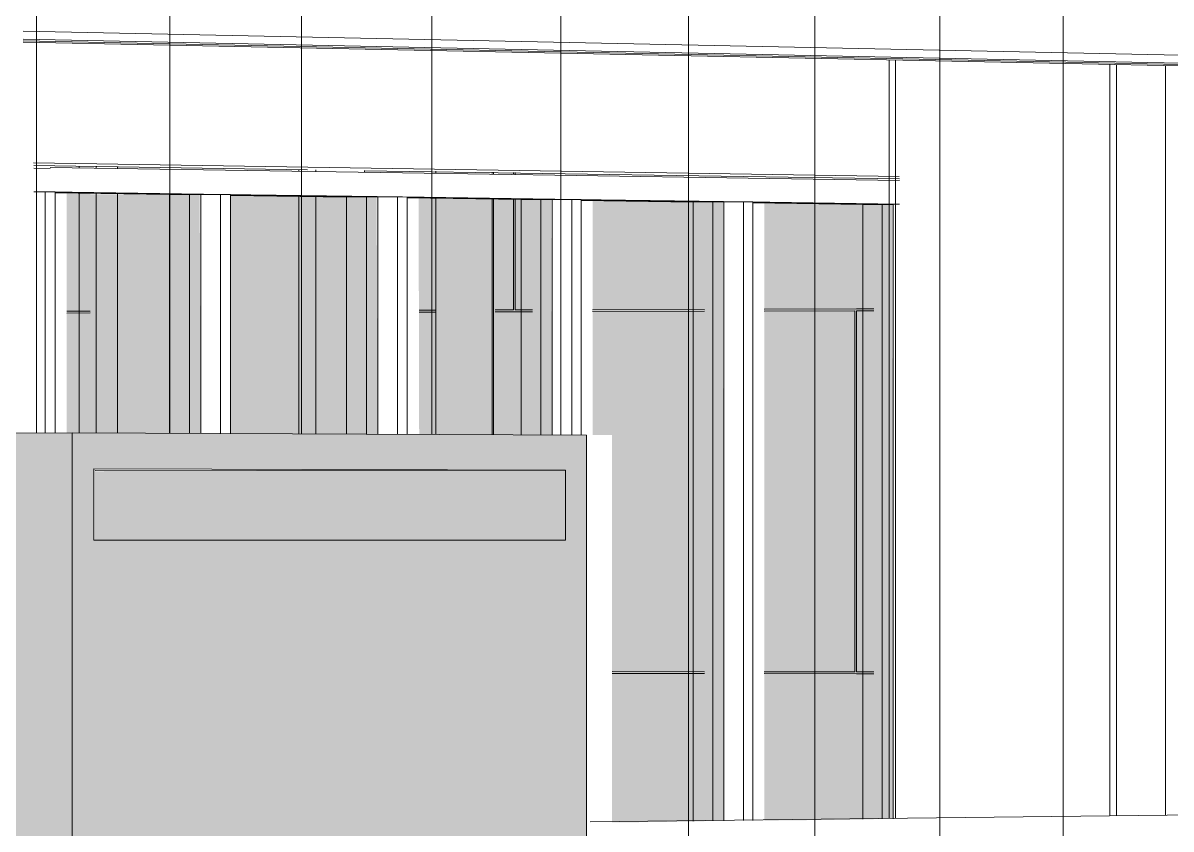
# Model space of a CAD drawing. Header units: inches. Extents: x 30681 to 92461, y -36095 to 66.
# Drawn here: x 92446.8153 to 92446.84359, y 65.99288 to 66.01275 of the extents above; entities that cross this region are included whole.
import ezdxf

# ---------------------------------------------------------------- set-up
doc = ezdxf.new("R2010")
doc.units = ezdxf.units.IN
doc.header["$MEASUREMENT"] = 0
for name, color, linetype, lineweight in [('A-GLAZ-CURT', 52, 'Continuous', 9), ('A-GLAZ-CWMG', 51, 'Continuous', 9), ('A-WALL-PATT', 111, 'Continuous', 13), ('E-ELEC-EQPM', 71, 'Continuous', 9), ('L-SITE-WALL', 31, 'Continuous', 13), ('S-BEAM', 12, 'Continuous', 9), ('S-COLS', 52, 'Continuous', 9)]:
    doc.layers.add(name, color=color, linetype=linetype, lineweight=lineweight)

# ---------------------------------------------------------------- blocks, each defined once
blk = doc.blocks.new('FP_55-Looking North East Copy 1')
at = {"layer": 'A-WALL-PATT', "lineweight": 9}
for p, q in [((31214.02648055658, 66.00264464984468), (31214.02648055658, 66.03086096043627)), ((31214.02976442332, 66.00263563014569), (31214.02976442332, 66.03069156346282)), ((31214.03301243634, 66.00262124204951), (31214.03301243634, 66.03052401599028)), ((31214.03622517961, 66.0026070101917), (31214.03622517961, 66.03035828789322)), ((31214.03940322448, 66.00259293204105), (31214.03940322448, 66.03019434969708)), ((31214.04254713016, 65.97421179062665), (31214.04254713016, 66.03003217256084)), ((31214.04565744372, 65.9743495619194), (31214.04565744372, 66.02987172825932)), ((31214.04873470073, 65.97448586897211), (31214.04873470073, 66.02971298916763)), ((31214.05177942533, 65.97462073500456), (31214.05177942533, 66.02955592824503))]:
    blk.add_line(p, q, dxfattribs=at)
blk = doc.blocks.new('FP_63-Looking North East Copy 1')
at = {"layer": 'A-WALL-PATT', "lineweight": 9}
for p, q in [((31214.03823289336, 66.00906469390397), (31214.03823289336, 66.00902568097338)), ((31214.03827627496, 66.00902501108608), (31214.03827627496, 66.0090640211211)), ((31214.03823289336, 66.00841047312177), (31214.03823289336, 66.0056760424499)), ((31214.03827627496, 66.00567616750189), (31214.03827627496, 66.00840984889528)), ((31214.02780864642, 66.0056459934688), (31214.02722817417, 66.0056443201969)), ((31214.02780864641, 66.00560009108283), (31214.02722817417, 66.0055984314148)), ((31214.03632000684, 66.00567052835461), (31214.03591103679, 66.00566934945572)), ((31214.03632000684, 66.00562442649806), (31214.03591103679, 66.0056232571837)), ((31214.03823289336, 66.0056760424499), (31214.03777924619, 66.00567473476455)), ((31214.03870137246, 66.00563123522406), (31214.03777924619, 66.00562859870955)), ((31214.03870137244, 66.00567739288985), (31214.03827627496, 66.00567616750187)), ((31214.04293718187, 66.00568960305314), (31214.04018519372, 66.00568167015975)), ((31214.04293718187, 66.00564334611774), (31214.04018519372, 66.00563547771942)), ((31214.04668486102, 66.00570040612988), (31214.04441120514, 66.00569385207926)), ((31214.04664110814, 66.0056539362677), (31214.04441120514, 66.00564756059892)), ((31214.04664110814, 65.996755938207), (31214.04664110814, 66.00565393626773)), ((31214.04711199144, 66.00570163737795), (31214.04668486102, 66.00570040612988)), ((31214.04711199144, 66.00565528260252), (31214.04668486102, 66.0056540613646)), ((31214.04668486102, 65.99675586643012), (31214.04668486102, 66.0056540613646)), ((31214.04293718187, 65.99676201452259), (31214.04066404555, 65.99676574361779)), ((31214.04293718187, 65.9967157575872), (31214.04066404555, 65.99671953995521)), ((31214.04664110814, 65.99675593820699), (31214.04441120514, 65.99675959637766)), ((31214.04668486102, 65.99670952166484), (31214.04441120514, 65.99671330489736)), ((31214.04711199144, 65.99675516571985), (31214.04668486102, 65.99675586643012)), ((31214.04711199144, 65.99670881094443), (31214.04668486102, 65.99670952166484))]:
    blk.add_line(p, q, dxfattribs=at)

msp = doc.modelspace()

# ---------------------------------------------------------------- hatches: boundary and pattern name
at = {"layer": 'A-GLAZ-CURT', "transparency": 33554458}
for points in [[(92446.81638086733, 66.00265094713824), (92446.81696133956, 66.00265196775186), (92446.81696133956, 66.00856046971535), (92446.81638086733, 66.00856882224754), (92446.81638086733, 66.0026519691976)], [(92446.81891967892, 66.00263981297496), (92446.81891967892, 66.00851875703539), (92446.81668899054, 66.00852250054565), (92446.81668899054, 66.0026487466928), (92446.81763176499, 66.00264555848747)], [(92446.81968230926, 66.00263630313172), (92446.81965522116, 66.00852224364404), (92446.81891263925, 66.00851676712071), (92446.81891263925, 66.00263973674875), (92446.81934324704, 66.00263781574066)], [(92446.82327642491, 66.00262038280412), (92446.82327642491, 66.00845605528104), (92446.82042158645, 66.00849713541733), (92446.82042158645, 66.00263311281586), (92446.82262461755, 66.0026232746746)], [(92446.82404169573, 66.00261696205128), (92446.82401500367, 66.0084597178835), (92446.823275972, 66.00845432143772), (92446.823275972, 66.00262037802172), (92446.82371402, 66.00261842384577)], [(92446.82690419359, 66.00260840378357), (92446.82689280919, 66.00841752890258), (92446.82547194211, 66.0084073648185), (92446.82547194211, 66.00261477926456), (92446.82689280919, 66.00260844415706)], [(92446.82833758331, 66.00259790269347), (92446.82831127863, 66.00839810291528), (92446.82757577297, 66.00839278480338), (92446.82757577297, 66.00260130116519)]]:
    msp.add_hatch(color=256, dxfattribs=at).paths.add_polyline_path(points, flags=0)
h = msp.add_hatch(color=256, dxfattribs=at)
h.paths.add_polyline_path([(92446.82785406562, 66.0026041687649), (92446.82785406562, 66.00840373208158), (92446.82690422217, 66.00840204426353), (92446.82690422217, 66.00260840407945)], flags=0)
h.paths.add_polyline_path([(92446.82547269999, 66.00261478718024), (92446.82547269999, 66.00843799803198), (92446.82504965864, 66.0084440852594), (92446.82506372995, 66.00261661076162)], flags=0)
h = msp.add_hatch(color=256, dxfattribs=at)
h.paths.add_polyline_path([(92446.83208987502, 65.99021848042014), (92446.83208987502, 65.99045378370053), (92446.8314925644, 65.99043930270815), (92446.8314925644, 65.99023093049554)], flags=0)
h.paths.add_polyline_path([(92446.83121430984, 65.99023659892886), (92446.83121430984, 65.99043878231348), (92446.83064232353, 65.9904293640834), (92446.83064232353, 65.9902474662869), (92446.8310407853, 65.9902398957794)], flags=0)
h.paths.add_polyline_path([(92446.82987917791, 65.99026200366454), (92446.82985183597, 65.99041634804873), (92446.8298167387, 65.99041577014285), (92446.8298167387, 65.99026309670963), (92446.82987717248, 65.99026200364621)], flags=0)
h.paths.add_polyline_path([(92446.8298167387, 65.99069898564595), (92446.82987917791, 65.99072144484256), (92446.82987917791, 65.99103636264002), (92446.8298167387, 65.99101603759992), (92446.8298167387, 65.99072021495932)], flags=0)
h.paths.add_polyline_path([(92446.83064232353, 65.99071217788342), (92446.83121430984, 65.99072145647709), (92446.83121430984, 65.99101271852983), (92446.83064232353, 65.99101604456577), (92446.83064232353, 65.99072022215455)], flags=0)
h.paths.add_polyline_path([(92446.8314925644, 65.99072601631316), (92446.83208987502, 65.99074478925836), (92446.83208987502, 65.990995919149), (92446.8314925644, 65.99099072526656), (92446.8314925644, 65.99074362563843)], flags=0)
h.paths.add_polyline_path([(92446.83208987502, 65.99126184250866), (92446.83208987502, 65.99139762493365), (92446.83064232353, 65.99136151231784), (92446.83064232353, 65.99128773654962), (92446.83121430984, 65.99130116441786), (92446.83121430984, 65.99137691402565), (92446.8314925644, 65.99137728527838), (92446.8314925644, 65.99127296457603), (92446.83163955683, 65.99127022754146)], flags=0)
h.paths.add_polyline_path([(92446.82987917791, 65.99130072327365), (92446.82985183597, 65.99135694892907), (92446.8298167387, 65.99132515746196), (92446.8298167387, 65.99130169972727), (92446.82987717247, 65.99130072325727)], flags=0)
h.paths.add_polyline_path([(92446.8298167387, 65.99304576885653), (92446.83208987502, 65.9930729270604), (92446.83208987502, 66.00834278216479), (92446.82933788688, 66.00838238107765), (92446.82933788688, 66.00259755246431), (92446.8298167387, 66.00259541728292), (92446.8298167387, 65.99352880821253)], flags=0)
h = msp.add_hatch(color=256, dxfattribs=at)
h.paths.add_polyline_path([(92446.82953800439, 65.98118060947229), (92446.83257134935, 65.98128925613723), (92446.83257134935, 65.99183716057841), (92446.83181341967, 65.99182645942734), (92446.83181341967, 65.98128548708227), (92446.8295392707, 65.98121237055446)], flags=0)
h.paths.add_polyline_path([(92446.83181341967, 65.99308037959239), (92446.83257134935, 65.99308943905721), (92446.83254542366, 66.00833737898229), (92446.83181341967, 66.00833213751109), (92446.83181341967, 65.99352828093775)], flags=0)
h = msp.add_hatch(color=256, dxfattribs=at)
h.paths.add_polyline_path([(92446.83328685595, 65.98130134289612), (92446.83674433164, 65.98142349196185), (92446.83674433164, 65.99189575709252), (92446.83599025008, 65.99188511039564), (92446.83599025011, 65.98141977702606), (92446.83328813262, 65.98133290081502)], flags=0)
h.paths.add_polyline_path([(92446.83599025008, 65.99313003279147), (92446.83674433164, 65.99313904615606), (92446.83671877685, 66.00827752689513), (92446.83599025008, 66.00827236041962), (92446.83599025008, 65.9935143642035)], flags=0)
h = msp.add_hatch(color=256, dxfattribs=at)
h.paths.add_polyline_path([(92446.83626468459, 65.99011074675481), (92446.83626468459, 65.99054384711366), (92446.8361785858, 65.99051685571828), (92446.8361785858, 65.99011362150328)], flags=0)
h.paths.add_polyline_path([(92446.83506373079, 65.99014726194054), (92446.83506373079, 65.9905131088616), (92446.83363731643, 65.99046733515753), (92446.83363731643, 65.99018396273459), (92446.83492253942, 65.99015136728025)], flags=0)
h.paths.add_polyline_path([(92446.83363731643, 65.99076452892412), (92446.83506373079, 65.99081724888916), (92446.83506373079, 65.99092843256447), (92446.83363731643, 65.99093924696105), (92446.83363731643, 65.99076747709364)], flags=0)
h.paths.add_polyline_path([(92446.8361785858, 65.99082435482472), (92446.83626468459, 65.99084209289236), (92446.83626468459, 65.99089377670636), (92446.8361785858, 65.9908868566096), (92446.8361785858, 65.99084122572931)], flags=0)
h.paths.add_polyline_path([(92446.83626468459, 65.99116560043429), (92446.83626468459, 65.9914773847147), (92446.8361785858, 65.991468492324), (92446.83620983237, 65.99116723653667)], flags=0)
h.paths.add_polyline_path([(92446.83506373079, 65.99119822066689), (92446.83506373079, 65.99144960710298), (92446.83407073091, 65.9914242436548), (92446.83363731643, 65.99141538292987), (92446.83363731643, 65.99123100670955), (92446.83492253942, 65.99120188810366)], flags=0)
h.paths.add_polyline_path([(92446.83356389828, 65.99309053789342), (92446.83626468459, 65.99312280542787), (92446.83626468459, 66.00828270998733), (92446.83356389828, 66.0083215721464), (92446.83356389828, 65.99351644907969)], flags=0)
at = {"layer": 'E-ELEC-EQPM'}
for points in [[(92446.81651074126, 65.97090353565251), (92446.81651074126, 66.00264513312253), (92446.80350011645, 66.00262755832634), (92446.80350011645, 65.97109685841086), (92446.81468466614, 65.97093066900587)], [(92446.81707690709, 66.0000000000001), (92446.82866985229, 66.00000000000007), (92446.82866985229, 66.00172752937176), (92446.81707690709, 66.00170219404814)]]:
    msp.add_hatch(color=256, dxfattribs=at).paths.add_polyline_path(points, flags=0)
h = msp.add_hatch(color=256, dxfattribs=at)
h.paths.add_polyline_path([(92446.81651074126, 65.97090353565251), (92446.81704989508, 65.97092979603528), (92446.81704989508, 65.9726916265786), (92446.82866985229, 65.97322329473864), (92446.82866985229, 65.97149576536692), (92446.82918729109, 65.97152096808375), (92446.82918729109, 66.00258900290147), (92446.81651074126, 66.00264513312253), (92446.81651074126, 65.97149833419678)], flags=0)
h.paths.add_polyline_path([(92446.81728038845, 66.0000000000001), (92446.81704989508, 66), (92446.81704989508, 66.0017618305433), (92446.82866985229, 66.00170215060776), (92446.82866985229, 66.00000000000007), (92446.81935613825, 65.99999999999997)], flags=0)

# ---------------------------------------------------------------- linework, layer by layer
at = {"layer": 'A-GLAZ-CURT'}
for p, q in [((92446.81968230926, 66.00852185516041), (92446.81609744934, 66.00857326737952)), ((92446.81609789602, 66.00856800065455), (92446.81940235937, 66.00852063881683)), ((92446.81968230926, 66.00852185516041), (92446.81940235937, 66.00852063881683)), ((92446.81940235937, 66.00852063881683), (92446.81940235937, 66.00263755203162)), ((92446.81968230926, 66.00263630313178), (92446.81968230926, 66.00852185516041)), ((92446.82404169573, 66.0084593350793), (92446.8204156805, 66.00851133752673)), ((92446.8204161319, 66.00850610873265), (92446.82376318172, 66.00845813651625)), ((92446.82404169573, 66.0084593350793), (92446.82376318172, 66.00845813651625)), ((92446.82376318172, 66.00845813651625), (92446.82376318172, 66.0026182045304)), ((92446.82404169573, 66.00261696205145), (92446.82404169573, 66.0084593350793)), ((92446.82833758331, 66.00839772566678), (92446.82478309155, 66.00844870236149)), ((92446.8247835476, 66.00844351193192), (92446.8280604932, 66.00839654449723)), ((92446.82833758331, 66.00839772566678), (92446.8280604932, 66.00839654449723)), ((92446.8280604932, 66.00839654449723), (92446.8280604932, 66.00259913880559)), ((92446.82833758331, 66.0025979026936), (92446.82833758331, 66.00839772566678)), ((92446.83257134934, 66.00833700716946), (92446.8290589485, 66.00838738021818)), ((92446.82905940896, 66.0083822273504), (92446.8322956712, 66.00833584301752)), ((92446.83257134934, 66.00833700716946), (92446.8322956712, 66.00833584301752)), ((92446.8322956712, 66.00833584301752), (92446.8322956712, 65.9930861439013)), ((92446.83257134934, 65.99308943905724), (92446.83257134934, 66.00833700716946)), ((92446.83674433162, 66.00827716040129), (92446.83328685592, 66.00832674574161)), ((92446.83328732073, 66.00832163001616), (92446.83647005365, 66.00827601290183)), ((92446.83674433162, 66.00827716040129), (92446.83647005365, 66.00827601290183)), ((92446.83647005365, 66.00827601290183), (92446.83647005365, 65.9931357677737)), ((92446.83674433162, 65.99313904615612), (92446.83674433162, 66.00827716040129))]:
    msp.add_line(p, q, dxfattribs=at)
at = {"layer": 'A-GLAZ-CWMG'}
for p, q in [((92446.8155673043, 66.00916755864621), (92446.81597569233, 66.00916130130983)), ((92446.82029367643, 66.00912029582965), (92446.81597368301, 66.00918666999698)), ((92446.8246487747, 66.0090533822964), (92446.82029367643, 66.00912029582965)), ((92446.82894043371, 66.0089874434707), (92446.8246487747, 66.0090533822964)), ((92446.83317002954, 66.00892245820914), (92446.82894043371, 66.0089874434707)), ((92446.83689450817, 66.00886523377699), (92446.83317002954, 66.00892245820914)), ((92446.81556574942, 66.00858478218301), (92446.815850649, 66.00858603179537)), ((92446.815850649, 66.00858603179537), (92446.81609666641, 66.00858249974524)), ((92446.815850649, 66.00858603179537), (92446.815850649, 66.00264748778842)), ((92446.82029367643, 66.00852224364408), (92446.81597368301, 66.008584265407)), ((92446.81609666641, 66.00858249974524), (92446.81609666641, 66.00264782428428)), ((92446.81891263925, 66.00851851105074), (92446.81609867634, 66.00855879943973)), ((92446.81891263922, 66.00851851105078), (92446.81968230927, 66.00852185516041)), ((92446.81891263922, 66.00263973674882), (92446.81891263922, 66.00851851105078)), ((92446.81968230926, 66.0085218551604), (92446.82017241401, 66.00852398459759)), ((92446.82017241401, 66.00852398459759), (92446.82041488928, 66.00852050340153)), ((92446.82017241401, 66.00852398459759), (92446.82017241401, 66.00263411669877)), ((92446.8246487747, 66.00845971788351), (92446.82029367643, 66.00852224364408)), ((92446.82041488928, 66.00852050340153), (92446.82041488928, 66.00263304092526)), ((92446.823275972, 66.00845603984789), (92446.82041692045, 66.00849697378501)), ((92446.82327597198, 66.0084560398479), (92446.82404169574, 66.0084593350793)), ((92446.82327597198, 66.00262037802177), (92446.82327597198, 66.0084560398479)), ((92446.82404169574, 66.0084593350793), (92446.8245292853, 66.00846143338227)), ((92446.8245292853, 66.00846143338227), (92446.82476821565, 66.00845800308028)), ((92446.8245292853, 66.00846143338227), (92446.8245292853, 66.00261478686554)), ((92446.82894043371, 66.00839810291524), (92446.8246487747, 66.00845971788351)), ((92446.82476821565, 66.00845800308028), (92446.82476821565, 66.00261372681952)), ((92446.82757577296, 66.00839447824976), (92446.8247843443, 66.00843444400917)), ((92446.82757577296, 66.00839447824978), (92446.82833758333, 66.00839772566678)), ((92446.82757577296, 66.00260130116531), (92446.82757577296, 66.00839447824978)), ((92446.82833758333, 66.00839772566678), (92446.8288226787, 66.00839979351339)), ((92446.8288226787, 66.00839979351339), (92446.8290581413, 66.00839641299754)), ((92446.8288226787, 66.00839979351339), (92446.8288226787, 66.00259573866032)), ((92446.83317002954, 66.00833737898232), (92446.82894043371, 66.00839810291524)), ((92446.8290581413, 66.00839641299754), (92446.8290581413, 66.00259469399943)), ((92446.83181341965, 66.00833380653371), (92446.82906021342, 66.00837322505048)), ((92446.83181341965, 66.00833380653367), (92446.83257134935, 66.00833700716947)), ((92446.83181341965, 65.99308037959243), (92446.83181341965, 66.00833380653367)), ((92446.83257134935, 66.00833700716947), (92446.83305397144, 66.00833904521804)), ((92446.83305397144, 66.00833904521804), (92446.83328604125, 66.00833571341231)), ((92446.83305397144, 66.00833904521804), (92446.83305397144, 65.99309520779512)), ((92446.83689450817, 66.00828390697193), (92446.83317002954, 66.00833737898232)), ((92446.83328604125, 66.00833571341231), (92446.83328604125, 65.99309796655541)), ((92446.8359902501, 66.00827400554307), (92446.83328813262, 66.00831269260581)), ((92446.83599025008, 66.00827400554307), (92446.83674433164, 66.00827716040132)), ((92446.83599025008, 65.99313003279154), (92446.83599025008, 66.00827400554307)), ((92446.83674433164, 66.00827716040132), (92446.83689507155, 66.0082777910533))]:
    msp.add_line(p, q, dxfattribs=at)
at = {"layer": 'E-ELEC-EQPM'}
for p, q in [((92446.80350011648, 66.00262755832634), (92446.81651074125, 66.00264513312253)), ((92446.82918729109, 66.0025890029015), (92446.81651074125, 66.00264513312253)), ((92446.81651074125, 66.00264513312253), (92446.81651074125, 65.97090353565258)), ((92446.82918729109, 65.97152096808387), (92446.82918729109, 66.0025890029015)), ((92446.81704989503, 66.00000000000006), (92446.81704989503, 66.00176183054336)), ((92446.81704989503, 66.00176183054336), (92446.82866985229, 66.00172752937172)), ((92446.82866985229, 66.00172752937172), (92446.81707690711, 66.00171736511838)), ((92446.82866985229, 66.00172752937172), (92446.82866985229, 66.00000000000003)), ((92446.82866985229, 66.00000000000003), (92446.81704989503, 66.00000000000006))]:
    msp.add_line(p, q, dxfattribs=at)
at = {"layer": 'L-SITE-WALL'}
for p, q in [((92446.81556299736, 66.00929761857407), (92446.83689209378, 66.00896617937393)), ((92446.82230957352, 66.009128758993), (92446.81556808195, 66.00923278746367)), ((92446.83689743203, 66.00890365263477), (92446.82371552748, 66.00910706360969))]:
    msp.add_line(p, q, dxfattribs=at)
at = {"layer": 'S-BEAM'}
for p, q in [((92446.81530354642, 66.01254812022175), (92446.88151266563, 66.01116018917573)), ((92446.81530402157, 66.01234455426471), (92446.88151320472, 66.01097913697855)), ((92446.81530959516, 66.01230906482994), (92446.8815195283, 66.01094754489024)), ((92446.8153096526, 66.01227420957572), (92446.8815195935, 66.01091654472724)), ((92446.81668899054, 66.00921596767206), (92446.81668899054, 66.00917630368441)), ((92446.81710421498, 66.00916988881134), (92446.81710421498, 66.00920952507111)), ((92446.81763176499, 66.00920138401605), (92446.81763176499, 66.00916178279402)), ((92446.82210082849, 66.00912778873247), (92446.82210082849, 66.00909269527436)), ((92446.82251836291, 66.00908624471373), (92446.82251836291, 66.00912972945972)), ((92446.82371518784, 66.00906785593719), (92446.82371518784, 66.0091112526786)), ((92446.81668899054, 66.00855082909783), (92446.81668899054, 66.00264874669277)), ((92446.81710421498, 66.00264789918289), (92446.81710421498, 66.00854485147491)), ((92446.81763176499, 66.00853729797939), (92446.81763176499, 66.00264555848744)), ((92446.82210082849, 66.00848728558084), (92446.82210082849, 66.00262560875943)), ((92446.82251836291, 66.00262374609422), (92446.82251836291, 66.00848126451137)), ((92446.82927296995, 65.99306062419994), (92446.88151955346, 65.99368078611677))]:
    msp.add_line(p, q, dxfattribs=at)
at = {"layer": 'S-COLS'}
for p, q in [((92446.83663949966, 66.01183771290079), (92446.83663949966, 65.99314754470053)), ((92446.83679832329, 66.01183443206517), (92446.83679832329, 65.99314944386624)), ((92446.84208118137, 66.01172530355585), (92446.84208118137, 65.99321613252071)), ((92446.84224088001, 65.99321558639991), (92446.84224088001, 66.0117220046459)), ((92446.84345306363, 66.01169714820303), (92446.84345306363, 65.99322997270953)), ((92446.82547194214, 66.00909433234754), (92446.82547194214, 66.00905519185802)), ((92446.82686067613, 66.00907279515715), (92446.82686067613, 66.00903374736014)), ((92446.82689280919, 66.00907229852852), (92446.82689280919, 66.0090332528689)), ((92446.82547194214, 66.0084379724875), (92446.82547194214, 66.00261477926422)), ((92446.82686067613, 66.008417989688), (92446.82686067613, 66.00260858694611)), ((92446.82689280919, 66.00841752890224), (92446.82689280919, 66.00260844415669))]:
    msp.add_line(p, q, dxfattribs=at)

# ---------------------------------------------------------------- block references
at = {"layer": 'A-GLAZ-CURT'}
msp.add_blockref('FP_55-Looking North East Copy 1', (61232.78915269315, 0), dxfattribs=at)
at = {"layer": 'L-SITE-WALL', "lineweight": 9}
msp.add_blockref('FP_63-Looking North East Copy 1', (61232.78915269315, 0), dxfattribs=at)

doc.saveas('drawing.dxf')
